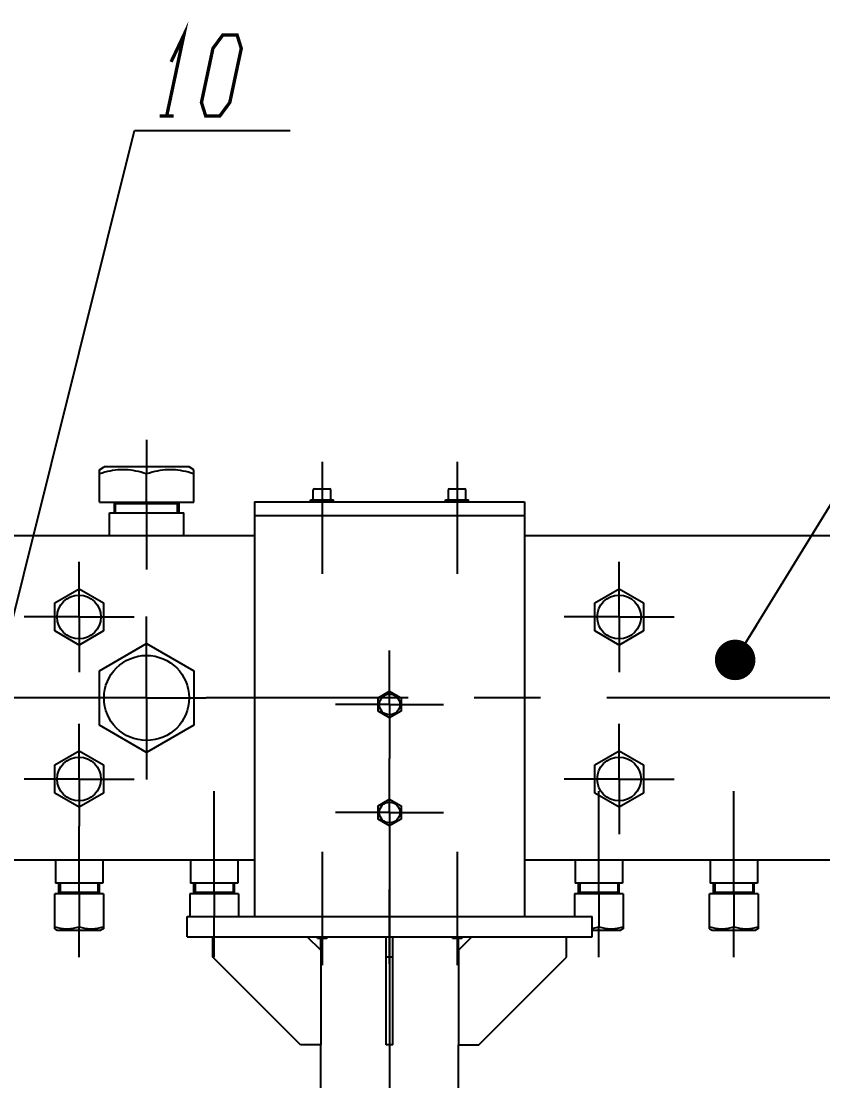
# Model space of a CAD drawing. Header units: millimetres. Extents: x 0 to 1189, y 0 to 841.
# Drawn here: x 32 to 91.4, y 707.6 to 786 of the extents above; entities that cross this region are included whole.
import ezdxf

# ---------------------------------------------------------------- set-up
doc = ezdxf.new("R2010")
doc.units = ezdxf.units.MM
doc.header["$LTSCALE"] = 65.395
doc.linetypes.add('CENTER', pattern=[0.6, 0.375, -0.075, 0.075, -0.075])
doc.layers.get('0').update_dxf_attribs({"linetype": 'CONTINUOUS'})
for name, color, linetype in [('ALL_AXIS', 7, 'CONTINUOUS'), ('ALL_CHAMFER', 7, 'CONTINUOUS'), ('ALL_DIMENSIONS', 7, 'CONTINUOUS'), ('DEFAULT_1', 7, 'CENTER')]:
    doc.layers.add(name, color=color, linetype=linetype)
doc.styles.get("Standard").update_dxf_attribs({"font": 'txt', "width": 0.7})
doc.dimstyles.new('DIMSTYLE_1', dxfattribs={"dimtxt": 3.5, "dimasz": 3, "dimexe": 0.18, "dimexo": 0.0625, "dimgap": 0.09, "dimtad": 1, "dimdec": 5, "dimlfac": 10, "dimdsep": 46, "dimtxsty": 'STANDARD', "dimblk": '_FILLED', "dimblk1": '_FILLED', "dimblk2": '_FILLED', "dimcen": 0.09, "dimadec": 0, "dimazin": 0, "dimtp": 2, "dimtm": 2, "dimtfac": 1, "dimtdec": 5, "dimtofl": 0, "dimtmove": 0, "dimatfit": 3, "dimldrblk": '_FILLED', "dimfxl": 1, "dimtolj": 1, "dimarcsym": 0})
doc.dimstyles.new('DIMSTYLE_2', dxfattribs={"dimtxt": 3.5, "dimasz": 3, "dimexe": 0.18, "dimexo": 0.0625, "dimgap": 0.09, "dimtad": 1, "dimdec": 5, "dimlfac": 10, "dimdsep": 46, "dimtxsty": 'STANDARD', "dimblk": '_FILLED', "dimblk1": '_FILLED', "dimblk2": '_FILLED', "dimcen": 0.09, "dimadec": 0, "dimazin": 0, "dimtp": 0.5, "dimtm": 0.5, "dimtfac": 1, "dimtdec": 5, "dimtofl": 0, "dimtmove": 0, "dimatfit": 3, "dimldrblk": '_FILLED', "dimfxl": 1, "dimtolj": 1, "dimarcsym": 0})
doc.dimstyles.get("Standard").update_dxf_attribs({"dimtxt": 3.5, "dimasz": 3, "dimexe": 0.18, "dimexo": 0.0625, "dimgap": 0.09, "dimtad": 1, "dimdec": 5, "dimdsep": 46, "dimtxsty": 'STANDARD', "dimblk": '_FILLED', "dimblk1": '_FILLED', "dimblk2": '_FILLED', "dimcen": 0.09, "dimadec": 0, "dimazin": 0, "dimtol": 1, "dimtp": 1e-05, "dimtm": 1e-05, "dimtfac": 1, "dimtdec": 5, "dimtofl": 0, "dimtmove": 0, "dimatfit": 3, "dimldrblk": '_FILLED', "dimfxl": 1, "dimtolj": 1, "dimarcsym": 0})

# ---------------------------------------------------------------- blocks, each defined once
blk = doc.blocks.new('_FILLED')
at = {"color": 0, "linetype": 'BYBLOCK'}
blk.add_solid([(0, 0), (-1, 0.167), (-1, -0.167)], dxfattribs=at)
blk = doc.blocks.new('*D0')
at = {"layer": 'ALL_DIMENSIONS', "color": 2, "linetype": 'CONTINUOUS'}
for p, q in [((27.718, 722.401), (27.718, 595.901)), ((1064.818, 722.401), (1064.818, 612.208)), ((1064.818, 601.929), (1064.818, 595.901)), ((27.718, 597.901), (546.268, 597.901)), ((1064.818, 597.901), (546.268, 597.901))]:
    blk.add_line(p, q, dxfattribs=at)
at = {"layer": 'ALL_DIMENSIONS', "color": 2, "linetype": 'CONTINUOUS', "xscale": 3, "yscale": 3, "zscale": 3, "rotation": 180}
blk.add_blockref('_FILLED', (27.718, 597.901), dxfattribs=at)
at = {"layer": 'ALL_DIMENSIONS', "color": 2, "linetype": 'CONTINUOUS', "xscale": 3, "yscale": 3, "zscale": 3}
blk.add_blockref('_FILLED', (1064.818, 597.901), dxfattribs=at)
blk = doc.blocks.new('*D1')
at = {"layer": 'ALL_DIMENSIONS', "color": 2, "linetype": 'CONTINUOUS'}
for p, q in [((29.318, 721.401), (29.318, 603.901)), ((59.318, 616.601), (59.318, 603.901)), ((29.318, 605.901), (44.318, 605.901)), ((59.318, 605.901), (44.318, 605.901))]:
    blk.add_line(p, q, dxfattribs=at)
at = {"layer": 'ALL_DIMENSIONS', "color": 2, "linetype": 'CONTINUOUS', "xscale": 3, "yscale": 3, "zscale": 3, "rotation": 180}
blk.add_blockref('_FILLED', (29.318, 605.901), dxfattribs=at)
at = {"layer": 'ALL_DIMENSIONS', "color": 2, "linetype": 'CONTINUOUS', "xscale": 3, "yscale": 3, "zscale": 3}
blk.add_blockref('_FILLED', (59.318, 605.901), dxfattribs=at)
blk = doc.blocks.new('*D7')
at = {"layer": 'ALL_DIMENSIONS', "color": 2, "linetype": 'CONTINUOUS'}
for p, q in [((27.718, 722.401), (27.718, 587.901)), ((1127.218, 613.901), (1127.218, 587.901)), ((27.718, 589.901), (577.468, 589.901)), ((1127.218, 589.901), (577.468, 589.901))]:
    blk.add_line(p, q, dxfattribs=at)
at = {"layer": 'ALL_DIMENSIONS', "color": 2, "linetype": 'CONTINUOUS', "xscale": 3, "yscale": 3, "zscale": 3, "rotation": 180}
blk.add_blockref('_FILLED', (27.718, 589.901), dxfattribs=at)
at = {"layer": 'ALL_DIMENSIONS', "color": 2, "linetype": 'CONTINUOUS', "xscale": 3, "yscale": 3, "zscale": 3}
blk.add_blockref('_FILLED', (1127.218, 589.901), dxfattribs=at)
blk = doc.blocks.new('*D8')
at = {"layer": 'ALL_DIMENSIONS', "color": 2, "linetype": 'CONTINUOUS'}
for p, q in [((1151.568, 722.551), (1151.568, 578.96)), ((27.718, 722.401), (27.718, 578.96)), ((27.718, 580.96), (589.643, 580.96)), ((1151.568, 580.96), (589.643, 580.96))]:
    blk.add_line(p, q, dxfattribs=at)
at = {"layer": 'ALL_DIMENSIONS', "color": 2, "linetype": 'CONTINUOUS', "xscale": 3, "yscale": 3, "zscale": 3, "rotation": 180}
blk.add_blockref('_FILLED', (27.718, 580.96), dxfattribs=at)
at = {"layer": 'ALL_DIMENSIONS', "color": 2, "linetype": 'CONTINUOUS', "xscale": 3, "yscale": 3, "zscale": 3}
blk.add_blockref('_FILLED', (1151.568, 580.96), dxfattribs=at)
blk = doc.blocks.new('BALLOON2001_BL7', base_point=(46.183, 781.446))
at = {"color": 2, "linetype": 'CONTINUOUS'}
blk.add_line((40.421, 777.901), (51.945, 777.901), dxfattribs=at)
at = {"color": 2, "linetype": 'CONTINUOUS', "const_width": 0.25}
for points in [[(43.132, 782.99), (44.082, 784.99), (42.807, 778.99)], [(45.695, 778.99), (45.382, 779.99), (46.232, 783.99), (46.97, 784.99), (48.02, 784.99), (48.332, 783.99), (47.482, 779.99), (46.745, 778.99), (45.695, 778.99)], [(42.282, 778.99), (43.332, 778.99)]]:
    blk.add_lwpolyline(points, dxfattribs=at)

msp = doc.modelspace()

# ---------------------------------------------------------------- linework, layer by layer
at = {"color": 7, "linetype": 'CONTINUOUS'}
for p, q in [((37.8181797, 750.4007175), (44.8181797, 750.4007175)), ((43.7181797, 750.3007175), (38.9181797, 750.3007175)), ((49.3181797, 750.4207175), (49.3181797, 719.7207175)), ((49.3181797, 750.4207175), (69.3181797, 750.4207175)), ((69.3181797, 750.4207175), (69.3181797, 719.7207175)), ((49.3181797, 749.4207175), (69.3181797, 749.4207175)), ((49.3181797, 747.9007175), (30.3181797, 747.9007175)), ((165.8181797, 747.9007175), (69.3181797, 747.9007175)), ((58.4681797, 735.9114652), (59.3181797, 736.4022129)), ((58.4681797, 734.9299697), (58.4681797, 735.9114652)), ((59.3181797, 736.4022129), (60.1681797, 735.9114652)), ((60.1681797, 735.9114652), (60.1681797, 734.9299697)), ((59.3181797, 734.439222), (58.4681797, 734.9299697)), ((60.1681797, 734.9299697), (59.3181797, 734.439222)), ((58.4681797, 727.9114652), (59.3181797, 728.4022129)), ((59.3181797, 728.4022129), (60.1681797, 727.9114652)), ((58.4681797, 726.9299697), (58.4681797, 727.9114652)), ((60.1681797, 727.9114652), (60.1681797, 726.9299697)), ((59.3181797, 726.439222), (58.4681797, 726.9299697)), ((60.1681797, 726.9299697), (59.3181797, 726.439222)), ((49.3181797, 723.9007175), (30.3181797, 723.9007175)), ((165.3181797, 723.9007175), (69.3181797, 723.9007175)), ((38.1181797, 721.4007175), (34.5181797, 721.4007175)), ((37.8181797, 721.5007175), (34.8181797, 721.5007175)), ((48.1181797, 721.4007175), (44.5181797, 721.4007175)), ((47.8181797, 721.5007175), (44.8181797, 721.5007175)), ((76.6181797, 721.4007175), (73.0181797, 721.4007175)), ((76.3181797, 721.5007175), (73.3181797, 721.5007175)), ((86.6181797, 721.4007175), (83.0181797, 721.4007175)), ((86.3181797, 721.5007175), (83.3181797, 721.5007175)), ((44.3181797, 718.2207175), (44.3181797, 719.7207175)), ((44.3181797, 719.7207175), (74.3181797, 719.7207175)), ((74.3181797, 718.2207175), (74.3181797, 719.7207175)), ((44.3181797, 718.2207175), (74.3181797, 718.2207175)), ((46.2181797, 716.7207175), (46.2181797, 718.2207175)), ((54.2181797, 717.2207175), (53.2181797, 718.2207175)), ((54.6581797, 718.1207175), (53.9781797, 718.1207175)), ((59.0681797, 710.2207175), (59.0681797, 718.2207175)), ((59.5681797, 710.2207175), (59.5681797, 718.2207175)), ((64.6581797, 718.1207175), (63.9781797, 718.1207175)), ((64.4181797, 717.2207175), (65.4181797, 718.2207175)), ((72.4181797, 716.7207175), (72.4181797, 718.2207175)), ((54.2181797, 717.2207175), (54.2181797, 710.2207175)), ((64.4181797, 717.2207175), (64.4181797, 710.2207175)), ((52.7181797, 710.2207175), (46.2181797, 716.7207175)), ((59.5681797, 716.7207175), (59.0681797, 716.7207175)), ((65.9181797, 710.2207175), (72.4181797, 716.7207175)), ((54.2181797, 710.2207175), (52.7181797, 710.2207175)), ((59.5681797, 710.2207175), (59.0681797, 710.2207175)), ((64.4181797, 710.2207175), (65.9181797, 710.2207175))]:
    msp.add_line(p, q, dxfattribs=at)
at = {"color": 2, "linetype": 'CONTINUOUS'}
for p, q in [((39.0181797, 749.6007175), (39.0181797, 750.3007175)), ((43.6181797, 749.6007175), (43.6181797, 750.3007175)), ((34.9181797, 722.2007175), (34.9181797, 721.5007175)), ((37.7181797, 722.2007175), (37.7181797, 721.5007175)), ((44.9181797, 722.2007175), (44.9181797, 721.5007175)), ((47.7181797, 722.2007175), (47.7181797, 721.5007175)), ((73.4181797, 722.2007175), (73.4181797, 721.5007175)), ((76.2181797, 722.2007175), (76.2181797, 721.5007175)), ((83.4181797, 722.2007175), (83.4181797, 721.5007175)), ((86.2181797, 722.2007175), (86.2181797, 721.5007175)), ((53.9781797, 718.2207175), (53.9781797, 718.1207175)), ((54.6581797, 718.2207175), (54.6581797, 718.1207175)), ((63.9781797, 718.2207175), (63.9781797, 718.1207175)), ((64.6581797, 718.2207175), (64.6581797, 718.1207175))]:
    msp.add_line(p, q, dxfattribs=at)
at = {"layer": 'ALL_AXIS', "color": 7, "linetype": 'CENTER'}
for p, q in [((41.3181797, 755.0007175), (41.3181797, 752.4860375)), ((54.3181797, 753.3807175), (54.3181797, 745.0807175)), ((64.3181797, 753.3807175), (64.3181797, 745.0807175)), ((41.3181797, 748.3007175), (41.3181797, 745.4007175)), ((36.3181797, 745.6507175), (36.3181797, 745.9791784)), ((36.3181797, 745.4007175), (36.3181797, 745.6507175)), ((76.3181797, 745.6507175), (76.3181797, 745.9791784)), ((76.3181797, 745.4007175), (76.3181797, 745.6507175)), ((32.5681797, 741.9007175), (32.2397187, 741.9007175)), ((32.8181797, 741.9007175), (32.5681797, 741.9007175)), ((39.8181797, 741.9007175), (40.0681797, 741.9007175)), ((40.0681797, 741.9007175), (40.3966406, 741.9007175)), ((41.3181797, 740.6507175), (41.3181797, 741.9421693)), ((72.5681797, 741.9007175), (72.2397187, 741.9007175)), ((72.8181797, 741.9007175), (72.5681797, 741.9007175)), ((79.8181797, 741.9007175), (80.0681797, 741.9007175)), ((80.0681797, 741.9007175), (80.3966406, 741.9007175)), ((41.3181797, 740.3007175), (41.3181797, 740.6507175)), ((59.3181797, 738.4022129), (59.3181797, 739.4207175)), ((36.3181797, 738.4007175), (36.3181797, 738.1507175)), ((59.3181797, 738.0207175), (59.3181797, 738.4022129)), ((76.3181797, 738.4007175), (76.3181797, 738.1507175)), ((36.3181797, 738.1507175), (36.3181797, 737.8222565)), ((59.3181797, 735.4207175), (59.3181797, 738.0207175)), ((76.3181797, 738.1507175), (76.3181797, 737.8222565)), ((36.9181797, 735.9007175), (25.7181797, 735.9007175)), ((99.9181797, 735.9007175), (45.7181797, 735.9007175)), ((56.3366842, 735.4207175), (55.3181797, 735.4207175)), ((56.7181797, 735.4207175), (56.3366842, 735.4207175)), ((59.3181797, 735.4207175), (56.7181797, 735.4207175)), ((59.3181797, 735.4207175), (59.3181797, 732.8207175)), ((59.3181797, 735.4207175), (61.9181797, 735.4207175)), ((61.9181797, 735.4207175), (62.2996751, 735.4207175)), ((62.2996751, 735.4207175), (63.3181797, 735.4207175)), ((36.3181797, 733.6507175), (36.3181797, 733.9791784)), ((36.3181797, 733.4007175), (36.3181797, 733.6507175)), ((76.3181797, 733.4007175), (76.3181797, 733.9791784)), ((59.3181797, 732.8207175), (59.3181797, 732.439222)), ((59.3181797, 732.439222), (59.3181797, 731.4207175)), ((41.3181797, 731.5007175), (41.3181797, 731.1507175)), ((41.3181797, 731.1507175), (41.3181797, 729.8592656)), ((59.3181797, 730.4022129), (59.3181797, 731.4207175)), ((59.3181797, 730.0207175), (59.3181797, 730.4022129)), ((32.5681797, 729.9007175), (32.2397187, 729.9007175)), ((32.8181797, 729.9007175), (32.5681797, 729.9007175)), ((39.8181797, 729.9007175), (40.0681797, 729.9007175)), ((40.0681797, 729.9007175), (40.3966406, 729.9007175)), ((59.3181797, 727.4207175), (59.3181797, 730.0207175)), ((72.8181797, 729.9007175), (72.2397187, 729.9007175)), ((79.8181797, 729.9007175), (80.3966406, 729.9007175)), ((46.3181797, 723.5007175), (46.3181797, 729.0007175)), ((74.8181797, 723.5007175), (74.8181797, 729.0007175)), ((84.8181797, 723.5007175), (84.8181797, 729.0007175)), ((56.3366842, 727.4207175), (55.3181797, 727.4207175)), ((56.7181797, 727.4207175), (56.3366842, 727.4207175)), ((59.3181797, 727.4207175), (56.7181797, 727.4207175)), ((59.3181797, 727.4207175), (59.3181797, 726.1007175)), ((59.3181797, 727.4207175), (61.9181797, 727.4207175)), ((61.9181797, 727.4207175), (62.2996751, 727.4207175)), ((62.2996751, 727.4207175), (63.3181797, 727.4207175)), ((36.3181797, 723.5007175), (36.3181797, 726.4007175)), ((59.3181797, 726.1007175), (59.3181797, 616.6007175)), ((76.3181797, 726.4007175), (76.3181797, 725.8222565)), ((54.3181797, 724.5207175), (54.3181797, 716.1207175)), ((64.3181797, 724.5207175), (64.3181797, 716.1207175)), ((46.3181797, 716.7007175), (46.3181797, 719.4007175)), ((36.3181797, 716.7007175), (36.3181797, 718.96541)), ((74.8181797, 716.7007175), (74.8181797, 718.96541)), ((84.8181797, 716.7007175), (84.8181797, 718.96541))]:
    msp.add_line(p, q, dxfattribs=at)
at = {"layer": 'ALL_AXIS', "color": 7, "linetype": 'CONTINUOUS'}
for p, q in [((37.8181797, 752.7986449), (38.1681797, 753.0007175)), ((37.8181797, 750.4007175), (37.8181797, 752.7986449)), ((44.4681797, 753.0007175), (38.1681797, 753.0007175)), ((41.3181797, 750.4007175), (41.3181797, 752.4860375)), ((44.8181797, 752.7986449), (44.4681797, 753.0007175)), ((44.8181797, 750.4007175), (44.8181797, 752.7986449)), ((53.6681797, 750.5807175), (53.6681797, 751.3007175)), ((53.7481952, 751.3807175), (54.8881641, 751.3807175)), ((54.9681797, 750.5807175), (54.9681797, 751.3007175)), ((63.6681797, 750.5807175), (63.6681797, 751.3007175)), ((63.7481952, 751.3807175), (64.8881641, 751.3807175)), ((64.9681797, 750.5807175), (64.9681797, 751.3007175)), ((38.9181797, 750.3007175), (38.9181797, 749.6007175)), ((38.9181797, 750.3007175), (43.7181797, 750.3007175)), ((39.0181797, 750.3007175), (39.0181797, 750.4007175)), ((43.6181797, 750.3007175), (43.6181797, 750.4007175)), ((43.7181797, 750.3007175), (43.7181797, 749.6007175)), ((53.4681797, 750.4207175), (53.4681797, 750.5807175)), ((53.468181, 750.5807175), (55.1681784, 750.5807175)), ((55.1681797, 750.4207175), (55.1681797, 750.5807175)), ((63.4681797, 750.4207175), (63.4681797, 750.5807175)), ((63.468181, 750.5807175), (65.1681784, 750.5807175)), ((65.1681797, 750.4207175), (65.1681797, 750.5807175)), ((38.5681797, 747.9007175), (38.5681797, 749.6007175)), ((38.5681797, 749.6007175), (44.0681797, 749.6007175)), ((44.0681797, 747.9007175), (44.0681797, 749.6007175)), ((34.5181797, 742.9399479), (36.3181797, 743.9791784)), ((36.3181797, 743.9791784), (38.1181797, 742.9399479)), ((74.5181797, 742.9399479), (76.3181797, 743.9791784)), ((76.3181797, 743.9791784), (78.1181797, 742.9399479)), ((34.5181797, 740.861487), (34.5181797, 742.9399479)), ((38.1181797, 742.9399479), (38.1181797, 740.861487)), ((74.5181797, 740.861487), (74.5181797, 742.9399479)), ((78.1181797, 742.9399479), (78.1181797, 740.861487)), ((36.3181797, 739.8222565), (34.5181797, 740.861487)), ((38.1181797, 740.861487), (36.3181797, 739.8222565)), ((76.3181797, 739.8222565), (74.5181797, 740.861487)), ((78.1181797, 740.861487), (76.3181797, 739.8222565)), ((37.8181797, 737.9214434), (41.3181797, 739.9421693)), ((41.3181797, 739.9421693), (44.8181797, 737.9214434)), ((37.8181797, 733.8799915), (37.8181797, 737.9214434)), ((44.8181797, 737.9214434), (44.8181797, 733.8799915)), ((41.3181797, 731.8592656), (37.8181797, 733.8799915)), ((44.8181797, 733.8799915), (41.3181797, 731.8592656)), ((34.5181797, 730.9399479), (36.3181797, 731.9791784)), ((36.3181797, 731.9791784), (38.1181797, 730.9399479)), ((74.5181797, 730.9399479), (76.3181797, 731.9791784)), ((76.3181797, 731.9791784), (78.1181797, 730.9399479)), ((34.5181797, 728.861487), (34.5181797, 730.9399479)), ((38.1181797, 730.9399479), (38.1181797, 728.861487)), ((74.5181797, 728.861487), (74.5181797, 730.9399479)), ((78.1181797, 730.9399479), (78.1181797, 728.861487)), ((36.3181797, 727.8222565), (34.5181797, 728.861487)), ((38.1181797, 728.861487), (36.3181797, 727.8222565)), ((76.3181797, 727.8222565), (74.5181797, 728.861487)), ((78.1181797, 728.861487), (76.3181797, 727.8222565)), ((34.5681797, 723.9007175), (34.5681797, 722.2007175)), ((38.0681797, 723.9007175), (38.0681797, 722.2007175)), ((44.5681797, 723.9007175), (44.5681797, 722.2007175)), ((48.0681797, 723.9007175), (48.0681797, 722.2007175)), ((73.0681797, 723.9007175), (73.0681797, 722.2007175)), ((76.5681797, 723.9007175), (76.5681797, 722.2007175)), ((83.0681797, 723.9007175), (83.0681797, 722.2007175)), ((86.5681797, 723.9007175), (86.5681797, 722.2007175)), ((38.0681797, 722.2007175), (34.5681797, 722.2007175)), ((34.8181797, 721.5007175), (34.8181797, 722.2007175)), ((37.8181797, 721.5007175), (37.8181797, 722.2007175)), ((48.0681797, 722.2007175), (44.5681797, 722.2007175)), ((44.8181797, 721.5007175), (44.8181797, 722.2007175)), ((47.8181797, 721.5007175), (47.8181797, 722.2007175)), ((76.5681797, 722.2007175), (73.0681797, 722.2007175)), ((73.3181797, 721.5007175), (73.3181797, 722.2007175)), ((76.3181797, 721.5007175), (76.3181797, 722.2007175)), ((86.5681797, 722.2007175), (83.0681797, 722.2007175)), ((83.3181797, 721.5007175), (83.3181797, 722.2007175)), ((86.3181797, 721.5007175), (86.3181797, 722.2007175)), ((34.5181797, 718.8046405), (34.5181797, 721.4007175)), ((37.8181797, 721.5007175), (34.8181797, 721.5007175)), ((34.9181797, 721.5007175), (34.9181797, 721.4007175)), ((36.3181797, 721.4007175), (36.3181797, 718.96541)), ((37.7181797, 721.5007175), (37.7181797, 721.4007175)), ((38.1181797, 721.4007175), (38.1181797, 718.8046405)), ((44.5181797, 721.4007175), (44.5181797, 719.7207175)), ((47.8181797, 721.5007175), (44.8181797, 721.5007175)), ((44.9181797, 721.5007175), (44.9181797, 721.4007175)), ((46.3181797, 721.4007175), (46.3181797, 719.7207175)), ((47.7181797, 721.5007175), (47.7181797, 721.4007175)), ((48.1181797, 721.4007175), (48.1181797, 719.7207175)), ((73.0181797, 721.4007175), (73.0181797, 719.7207175)), ((76.3181797, 721.5007175), (73.3181797, 721.5007175)), ((73.4181797, 721.5007175), (73.4181797, 721.4007175)), ((74.8181797, 721.4007175), (74.8181797, 718.96541)), ((76.2181797, 721.5007175), (76.2181797, 721.4007175)), ((76.6181797, 721.4007175), (76.6181797, 718.8046405)), ((83.0181797, 718.8046405), (83.0181797, 721.4007175)), ((86.3181797, 721.5007175), (83.3181797, 721.5007175)), ((83.4181797, 721.5007175), (83.4181797, 721.4007175)), ((84.8181797, 721.4007175), (84.8181797, 718.96541)), ((86.2181797, 721.5007175), (86.2181797, 721.4007175)), ((86.6181797, 721.4007175), (86.6181797, 718.8046405)), ((34.5181797, 718.8046405), (34.6981797, 718.7007175)), ((34.6981797, 718.7007175), (37.9381797, 718.7007175)), ((38.1181797, 718.8046405), (37.9381797, 718.7007175)), ((74.3181797, 718.7007175), (76.4381797, 718.7007175)), ((76.6181797, 718.8046405), (76.4381797, 718.7007175)), ((83.0181797, 718.8046405), (83.1981797, 718.7007175)), ((83.1981797, 718.7007175), (86.4381797, 718.7007175)), ((86.6181797, 718.8046405), (86.4381797, 718.7007175)), ((54.2181797, 717.2207175), (54.2181797, 718.1207175)), ((64.4181797, 717.2207175), (64.4181797, 718.1207175)), ((54.2181797, 626.6007175), (54.2181797, 710.2207175)), ((64.4181797, 626.6007175), (64.4181797, 710.2207175))]:
    msp.add_line(p, q, dxfattribs=at)
at = {"layer": 'ALL_AXIS', "color": 2, "linetype": 'CENTER'}
for p, q in [((41.3181797, 750.4007175), (41.3181797, 748.3007175)), ((36.3181797, 741.9007175), (36.3181797, 745.4007175)), ((76.3181797, 741.9007175), (76.3181797, 745.4007175)), ((36.3181797, 741.9007175), (32.8181797, 741.9007175)), ((36.3181797, 741.9007175), (36.3181797, 738.4007175)), ((36.3181797, 741.9007175), (39.8181797, 741.9007175)), ((76.3181797, 741.9007175), (72.8181797, 741.9007175)), ((76.3181797, 741.9007175), (76.3181797, 738.4007175)), ((76.3181797, 741.9007175), (79.8181797, 741.9007175)), ((41.3181797, 735.9007175), (41.3181797, 740.3007175)), ((41.3181797, 735.9007175), (36.9181797, 735.9007175)), ((41.3181797, 735.9007175), (41.3181797, 731.5007175)), ((41.3181797, 735.9007175), (45.7181797, 735.9007175)), ((36.3181797, 729.9007175), (36.3181797, 733.4007175)), ((76.3181797, 729.9007175), (76.3181797, 733.4007175)), ((36.3181797, 729.9007175), (32.8181797, 729.9007175)), ((36.3181797, 729.9007175), (36.3181797, 726.4007175)), ((36.3181797, 729.9007175), (39.8181797, 729.9007175)), ((76.3181797, 729.9007175), (72.8181797, 729.9007175)), ((76.3181797, 729.9007175), (76.3181797, 726.4007175)), ((76.3181797, 729.9007175), (79.8181797, 729.9007175)), ((36.3181797, 721.4007175), (36.3181797, 723.5007175)), ((46.3181797, 721.4007175), (46.3181797, 723.5007175)), ((74.8181797, 721.4007175), (74.8181797, 723.5007175)), ((84.8181797, 721.4007175), (84.8181797, 723.5007175)), ((46.3181797, 719.4007175), (46.3181797, 719.7207175))]:
    msp.add_line(p, q, dxfattribs=at)
at = {"layer": 'ALL_AXIS', "color": 7, "linetype": 'CONTINUOUS'}
for points in [[(41.3181797, 752.4860375), (41.1139112, 752.5511149), (40.9134717, 752.6085579), (40.717429, 752.65831), (40.5240799, 752.7005404), (40.3320205, 752.7354783), (40.1409205, 752.7628871), (39.9499712, 752.7826573), (39.7592041, 752.794636), (39.5683551, 752.7986103), (39.3775021, 752.7946505), (39.1867235, 752.7826852), (38.9957538, 752.762926), (38.8046272, 752.7355257), (38.6125235, 752.7005893), (38.4190874, 752.6583458), (38.2229579, 752.6085769), (38.0224704, 752.5511231), (37.8181797, 752.4860375)], [(44.8181797, 752.4860375), (44.6139112, 752.5511149), (44.4134717, 752.6085579), (44.217429, 752.65831), (44.0240799, 752.7005404), (43.8320205, 752.7354783), (43.6409205, 752.7628871), (43.4499712, 752.7826573), (43.2592041, 752.794636), (43.0683551, 752.7986103), (42.8775021, 752.7946505), (42.6867235, 752.7826852), (42.4957538, 752.762926), (42.3046272, 752.7355257), (42.1125235, 752.7005893), (41.9190874, 752.6583458), (41.7229579, 752.6085769), (41.5224704, 752.5511231), (41.3181797, 752.4860375)], [(34.5181797, 718.96541), (34.6232355, 718.9319407), (34.7263205, 718.9023981), (34.8271423, 718.8768115), (34.926578, 718.8550934), (35.0253504, 718.8371256), (35.1236292, 718.82303), (35.2218309, 718.8128626), (35.319939, 718.8067022), (35.4180892, 718.8046583), (35.5162414, 718.8066947), (35.6143554, 718.8128482), (35.7125674, 718.8230099), (35.8108598, 718.8371011), (35.9096547, 718.855068), (36.0091352, 718.8767928), (36.1100019, 718.9023881), (36.2131119, 718.9319363), (36.3181797, 718.96541)], [(36.3181797, 718.96541), (36.4232355, 718.9319407), (36.5263205, 718.9023981), (36.6271423, 718.8768115), (36.726578, 718.8550934), (36.8253504, 718.8371256), (36.9236292, 718.82303), (37.0218309, 718.8128626), (37.119939, 718.8067022), (37.2180892, 718.8046583), (37.3162414, 718.8066947), (37.4143554, 718.8128482), (37.5125674, 718.8230099), (37.6108598, 718.8371011), (37.7096547, 718.855068), (37.8091352, 718.8767928), (37.9100019, 718.9023881), (38.0131119, 718.9319363), (38.1181797, 718.96541)], [(74.3181797, 718.8384323), (74.4096547, 718.855068), (74.5091352, 718.8767928), (74.6100019, 718.9023881), (74.7131119, 718.9319363), (74.8181797, 718.96541)], [(74.8181797, 718.96541), (74.9232355, 718.9319407), (75.0263205, 718.9023981), (75.1271423, 718.8768115), (75.226578, 718.8550934), (75.3253504, 718.8371256), (75.4236292, 718.82303), (75.5218309, 718.8128626), (75.619939, 718.8067022), (75.7180892, 718.8046583), (75.8162414, 718.8066947), (75.9143554, 718.8128482), (76.0125674, 718.8230099), (76.1108598, 718.8371011), (76.2096547, 718.855068), (76.3091352, 718.8767928), (76.4100019, 718.9023881), (76.5131119, 718.9319363), (76.6181797, 718.96541)], [(83.0181797, 718.96541), (83.1232355, 718.9319407), (83.2263205, 718.9023981), (83.3271423, 718.8768115), (83.426578, 718.8550934), (83.5253504, 718.8371256), (83.6236292, 718.82303), (83.7218309, 718.8128626), (83.819939, 718.8067022), (83.9180892, 718.8046583), (84.0162414, 718.8066947), (84.1143554, 718.8128482), (84.2125674, 718.8230099), (84.3108598, 718.8371011), (84.4096547, 718.855068), (84.5091352, 718.8767928), (84.6100019, 718.9023881), (84.7131119, 718.9319363), (84.8181797, 718.96541)], [(84.8181797, 718.96541), (84.9232355, 718.9319407), (85.0263205, 718.9023981), (85.1271423, 718.8768115), (85.226578, 718.8550934), (85.3253504, 718.8371256), (85.4236292, 718.82303), (85.5218309, 718.8128626), (85.619939, 718.8067022), (85.7180892, 718.8046583), (85.8162414, 718.8066947), (85.9143554, 718.8128482), (86.0125674, 718.8230099), (86.1108598, 718.8371011), (86.2096547, 718.855068), (86.3091352, 718.8767928), (86.4100019, 718.9023881), (86.5131119, 718.9319363), (86.6181797, 718.96541)]]:
    msp.add_lwpolyline(points, dxfattribs=at)
for centre, radius in [((36.3181797, 741.9007175), 1.62), ((76.3181797, 741.9007175), 1.62), ((41.3181797, 735.9007175), 3.15), ((59.3181797, 735.4207175), 0.765), ((36.3181797, 729.9007175), 1.62), ((76.3181797, 729.9007175), 1.62), ((59.3181797, 727.4207175), 0.765)]:
    msp.add_circle(centre, radius, dxfattribs=at)
for centre, start, end in [((53.7481797, 751.3007175), 90, 180), ((54.8881797, 751.3007175), 0, 90), ((63.7481797, 751.3007175), 90, 180), ((64.8881797, 751.3007175), 0, 90)]:
    msp.add_arc(centre, 0.08, start, end, dxfattribs=at)
at = {"layer": 'ALL_CHAMFER', "color": 7, "linetype": 'CONTINUOUS'}
for p, q in [((53.9781797, 718.1207175), (53.8781797, 718.2207175)), ((53.9782067, 718.1207175), (54.6581526, 718.1207175)), ((54.6581797, 718.1207175), (54.7581797, 718.2207175)), ((63.9781797, 718.1207175), (63.8781797, 718.2207175)), ((63.9782067, 718.1207175), (64.6581526, 718.1207175)), ((64.6581797, 718.1207175), (64.7581797, 718.2207175))]:
    msp.add_line(p, q, dxfattribs=at)
at = {"layer": 'DEFAULT_1', "color": 7, "linetype": 'CENTER'}
for p, q in [((59.3181797, 735.4207175), (59.3181797, 737.4207275)), ((59.3181797, 735.4207175), (57.3181697, 735.4207175)), ((59.3181797, 735.4207175), (59.3181797, 733.4207075)), ((59.3181797, 735.4207175), (61.3181897, 735.4207175)), ((59.3181797, 727.4207175), (59.3181797, 729.4207275)), ((59.3181797, 727.4207175), (57.3181697, 727.4207175)), ((59.3181797, 727.4207175), (59.3181797, 725.4207075)), ((59.3181797, 727.4207175), (61.3181897, 727.4207175)), ((59.3181797, 716.2207175), (59.3181797, 721.7207175))]:
    msp.add_line(p, q, dxfattribs=at)

# ---------------------------------------------------------------- block references
at = {"color": 2, "linetype": 'CONTINUOUS'}
msp.add_blockref('BALLOON2001_BL7', (46.1825679, 781.4455602), dxfattribs=at)

# ---------------------------------------------------------------- dimensions: what is measured, and where the dimension line sits
at = {"layer": 'ALL_DIMENSIONS', "color": 2, "linetype": 'CONTINUOUS'}
for base, p1, picture, middle in [((27.7181796641, 580.9599842335), (1151.5681796641, 722.5507174637), '*D8', (584.8807674898, 581.8349842335)), ((27.7181796641, 589.9007174637), (1127.2181796641, 613.9007174637), '*D7', (571.3431796641, 590.7757174637))]:
    dim = msp.add_linear_dim(base=base, p1=p1, p2=(27.7181796641, 722.4007174637), angle=180, dimstyle='DIMSTYLE_1', dxfattribs=at)
    dim.commit()
    dim.dimension.update_dxf_attribs({"geometry": picture, "text_midpoint": middle, "dimtype": 160})
for base, p1, p2, dimstyle, picture, middle in [((1064.8181796641, 597.9007174637), (27.7181796641, 722.4007174637), (1064.8181796641, 722.4007174637), 'DIMSTYLE_1', '*D0', (540.1431796641, 598.7757174637)), ((59.3181797, 605.9007175), (29.3181797, 721.4007175), (59.3181797, 616.6007175), 'DIMSTYLE_2', '*D1', (40.6431797, 606.7757175))]:
    dim = msp.add_linear_dim(base=base, p1=p1, p2=p2, dimstyle=dimstyle, dxfattribs=at)
    dim.commit()
    dim.dimension.update_dxf_attribs({"geometry": picture, "text_midpoint": middle, "dimtype": 160})

# ---------------------------------------------------------------- leaders
at = {"color": 2, "linetype": 'CONTINUOUS'}
for points in [[(28.017369, 728.2221197), (40.4205482, 777.9007175)], [(84.9118077, 738.7187453), (108.9816823, 777.9007175)]]:
    msp.add_leader(points, dimstyle='STANDARD', override={"dimtad": 0, "dimldrblk": 'DOT'}, dxfattribs=at)

doc.saveas('drawing.dxf')
